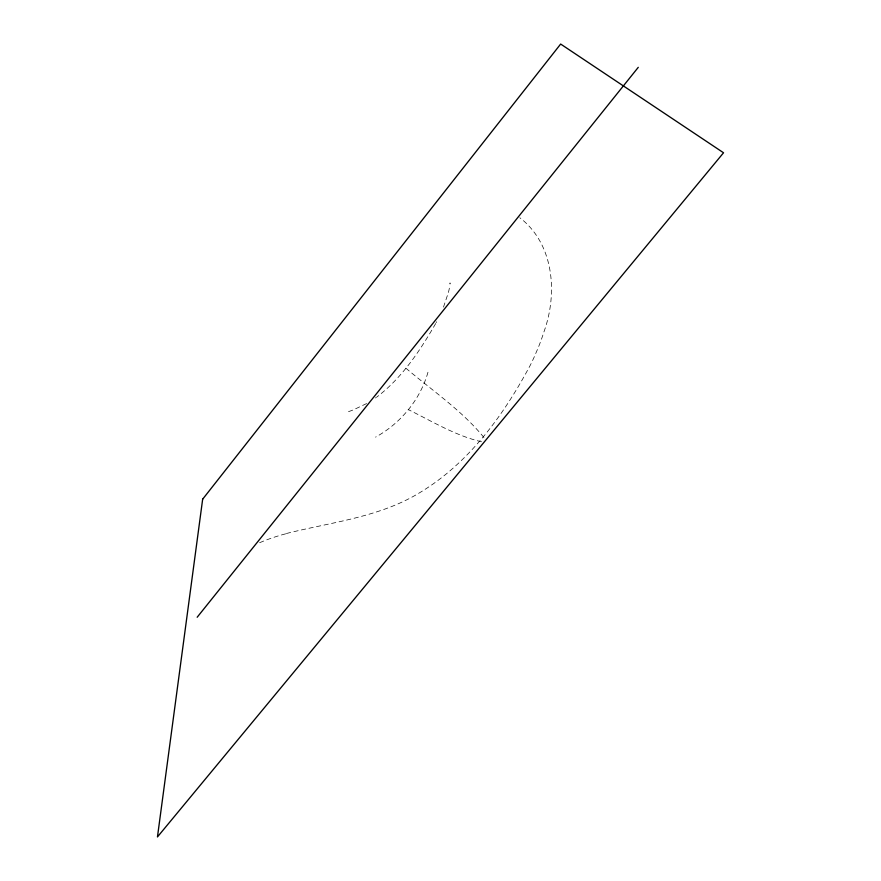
<?xml version="1.0" encoding="UTF-8"?>
<svg xmlns="http://www.w3.org/2000/svg" width="881" height="881" viewBox="0 0 881 881"><rect width="100%" height="100%" fill="white"/><g stroke="black" fill="none" stroke-linecap="round" stroke-linejoin="round"><path stroke-width="0.66" stroke-dasharray="4.41 3.3" d="M427.957 372.267C420.336 399.534 400.348 423.651 375.548 437.13M443.484 307.095L448.385 292.558A78.156 75.766 -9 0 0 449.123 289.375A63.047 61.064 -12 0 0 449.762 285.774L449.806 285.422A47.343 45.801 -14.9 0 0 449.85 285.07M436.161 322.633L436.624 321.741M435.688 323.525C419.962 350.693 402.066 377.927 376.727 397.089M376.165 397.485L375.493 397.97M366.595 403.575L353.611 409.742A126.435 121.6 2.2 0 1 350.319 411.009L346.993 412.176M286.38 533.512C331.752 522.07 380.107 517.279 420.733 492.061C469.518 462.459 504.108 414.411 530.505 364.8A284.001 274.85 10.9 0 0 534.238 356.937L538.049 348.094A226.439 219.413 -0.2 0 0 543.984 331.763C557.772 293.571 554.193 244.103 519.801 217.728M481.577 441.777C455.433 435.677 432.042 421.283 408.134 409.522M405.844 368.148C432.483 390.746 462.338 410.777 484.385 438.066M259.609 542.729A163.095 143.757 -6.7 0 1 286.413 533.644"/><path stroke-width="1.32" d="M197.168 617.251L638.273 67.33M450.048 283.297A47.343 45.801 -14.9 0 1 450.015 283.66M202.663 499.175L157.457 836.95L723.543 152.776L560.657 44.05L202.663 499.175"/></g></svg>
